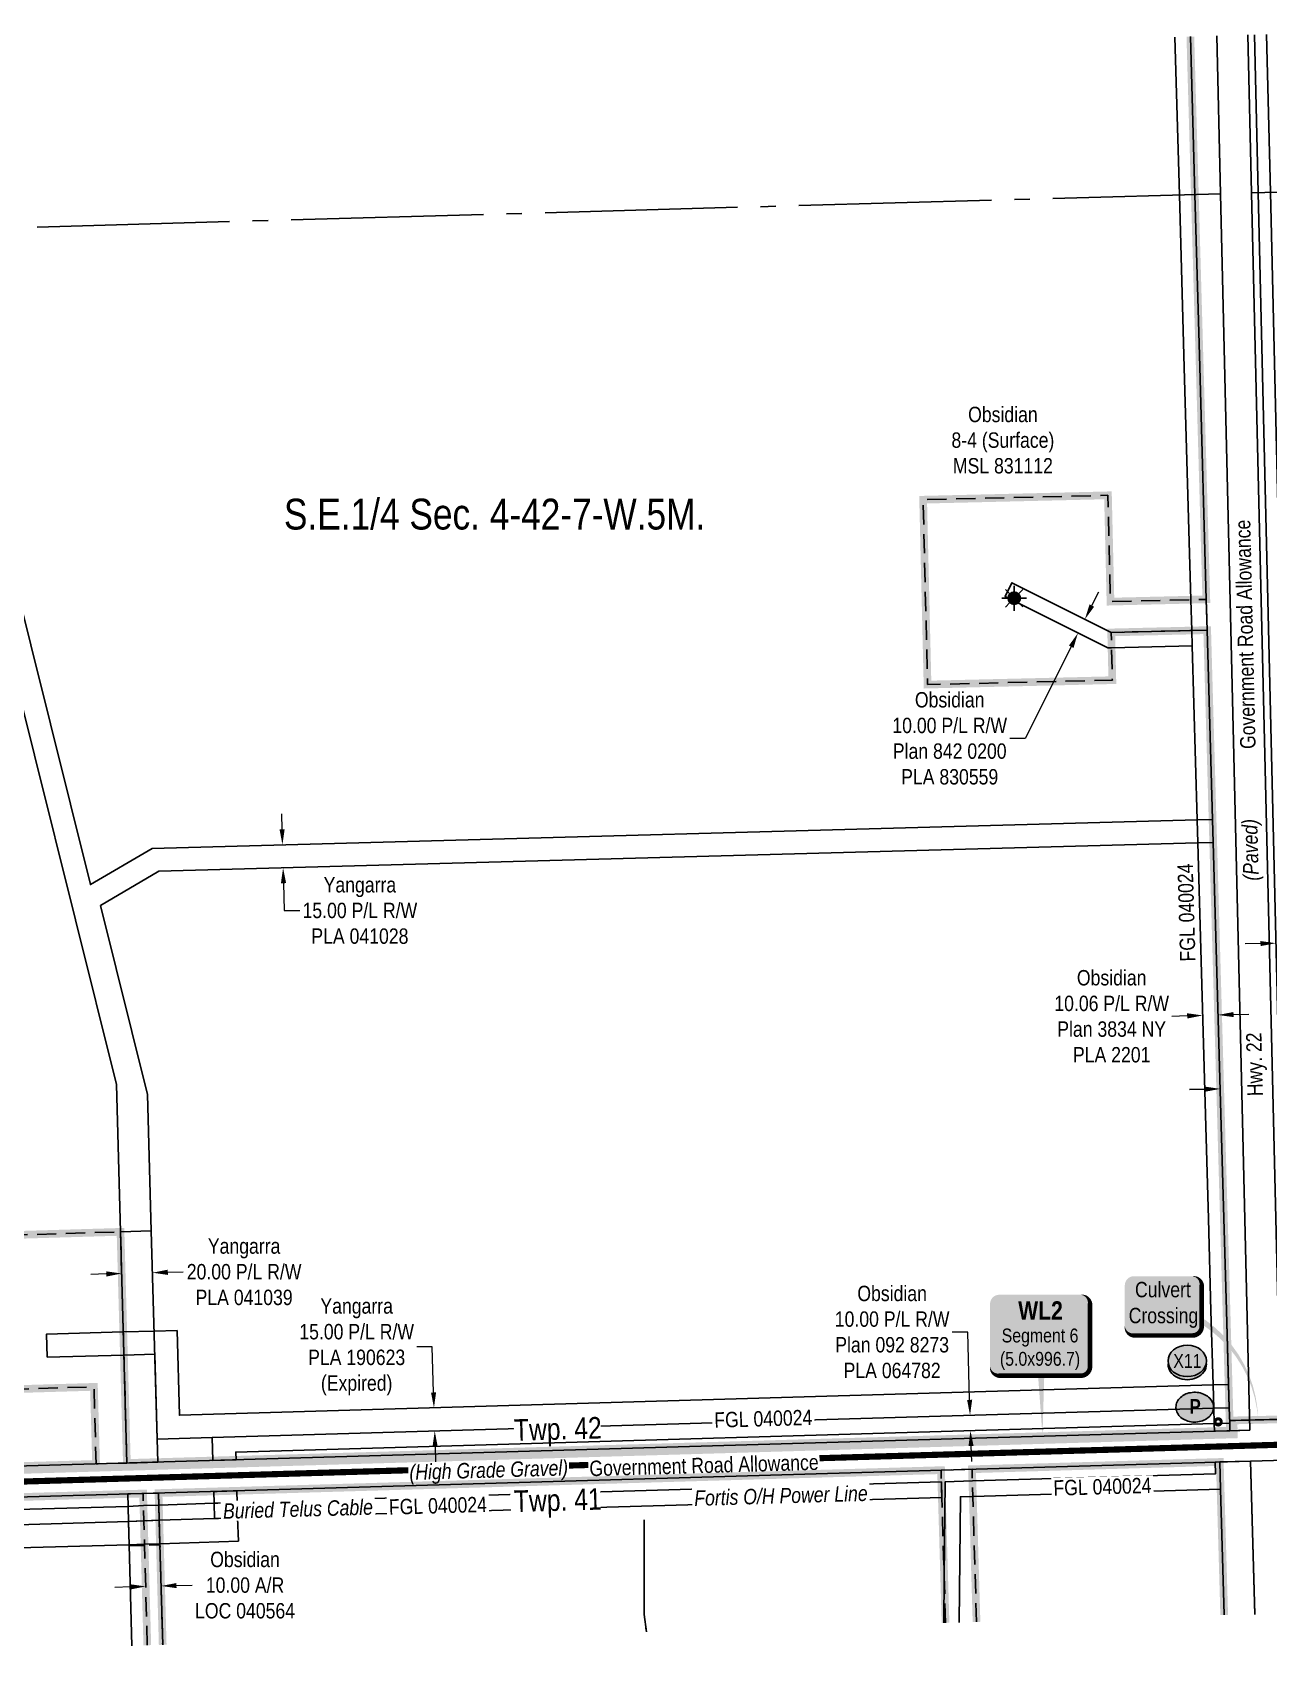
# Model space of a CAD drawing. Extents: x 632269 to 650517, y 5825252 to 5832959.
# Drawn here: x 638969 to 639771, y 5827553 to 5828617 of the extents above; entities that cross this region are included whole.
import ezdxf
from ezdxf.enums import TextEntityAlignment as Align

# ---------------------------------------------------------------- set-up
doc = ezdxf.new("R2010")
doc.units = 0
doc.header["$LTSCALE"] = 5
doc.header["$PDMODE"] = 35
doc.header["$PDSIZE"] = 10
for name, pattern in [('CENTERLINEX3', [5, 2.5, -1, 0.5, -1]), ('foc-ACCESSROAD', [3.75, 2.5, -1.25]), ('foc-QUARTERLINE', [33, 25, -3, 2, -3]), ('foc-WHEELTRACKS', [2, 0.4, -1.6])]:
    doc.linetypes.add(name, pattern=pattern)
doc.layers.get('Defpoints').update_dxf_attribs({"color": 9})
for name, color, linetype, lineweight in [('AS-GENERAL', 48, 'Continuous', 18), ('C-AR-T', 13, 'Continuous', 9), ('C-FLOWLINE-T', 13, 'Continuous', 9), ('C-RW-T', 13, 'Continuous', 9), ('C-WS-T', 13, 'Continuous', 9), ('F-RW-T', 190, 'Continuous', 9), ('T-TEXT', 48, 'Continuous', 18)]:
    doc.layers.add(name, color=color, linetype=linetype, lineweight=lineweight)
for name, color, linetype in [('AS-POWER', 104, 'foc-POWER'), ('AS-POWER-T', 104, 'Continuous'), ('AS-ROADS', 254, 'Continuous'), ('AS-TELUS', 224, 'foc-TEL'), ('C-AR', 13, 'foc-ACCESSROAD'), ('C-RW', 13, 'Continuous'), ('C-SYMBOL', 7, 'Continuous'), ('C-WS', 13, 'foc-ACCESSROAD'), ('C-WS-S', 8, 'Continuous'), ('CG-NOTES', 7, 'Continuous'), ('D-TXT', 6, 'Continuous'), ('F-RW', 190, 'Continuous'), ('F-WS', 190, 'foc-ACCESSROAD'), ('L-ROAD-T', 7, 'Continuous'), ('L-SEC', 7, 'Continuous'), ('L-SECQ', 8, 'foc-QUARTERLINE'), ('L-TITLEDB', 4, 'Continuous'), ('L-TITLEDB-T', 4, 'Continuous'), ('P-CROSSINGS', 250, 'Continuous'), ('P-STATION', 7, 'Continuous'), ('T-WATER-P3', 160, 'foc-WHEELTRACKS'), ('T-WATER-T', 170, 'Continuous')]:
    doc.layers.add(name, color=color, linetype=linetype)
doc.layers.add('AS-TRAPPER BOUNDARY', color=7, linetype='CENTERLINEX3', true_color=0xb85c00, transparency=0.6)
for name, color, linetype, true_color in [('AS-TRAPPER-T', 7, 'Continuous', 0xc26100), ('P-PROPOSED-WL3', 92, 'Continuous', 0x00bd00), ('P-PROPOSED-WL4', 7, 'Continuous', 0x5b5bc8)]:
    doc.layers.add(name, color=color, linetype=linetype, true_color=true_color)
doc.styles.add('175L', font='ARIALN.TTF', dxfattribs={"height": 20})
doc.styles.add('80', font='ARIALN.TTF', dxfattribs={"height": 10})
doc.styles.add('80CG', font='ARIALN.TTF', dxfattribs={"height": 10})
doc.styles.add('80L', font='ARIALN.TTF', dxfattribs={"height": 10})
doc.styles.add('80LS', font='ARIALNI.TTF', dxfattribs={"height": 10})
doc.styles.add('BOLD', font='ARIALNB.TTF')
doc.styles.add('Crossing', font='ARIALN.TTF', dxfattribs={"height": 10})
doc.styles.add('foc-LtypeFont', font='ARIALN.TTF', dxfattribs={"height": 7.35})
doc.linetypes.add('foc-POWER', pattern='A,6,-1,["P",foc-LtypeFont,S=0.2,R=0,X=-0.625,Y=-0.75],-1.24,4', length=12.24)
doc.linetypes.add('foc-POWER-NOLINE', pattern='A,0,-4,["P",foc-LtypeFont,S=0.2,R=0,X=-0.625,Y=-0.75],-8.24', length=12.24)
doc.linetypes.add('foc-TEL', pattern='A,2,-1,["T",foc-LtypeFont,S=0.2,R=0,X=-0.425,Y=-0.75],-1.24,8', length=12.24)
doc.linetypes.add('foc-TEL-NOLINE', pattern='A,0,-2,["T",foc-LtypeFont,S=0.2,R=0,X=-0.425,Y=-0.75],-10.24', length=12.24)
doc.linetypes.add('foc-TOPO-flowdirection-NOLINE', pattern='A,0,[">",foc-LtypeFont,S=0.3,R=0,X=0,Y=-0.945],-20,[">",foc-LtypeFont,S=0.3,R=0,X=0,Y=-0.945],0', length=20)
doc.dimstyles.new('Compass 5 000', dxfattribs={"dimscale": 5, "dimtxt": 9, "dimasz": 2, "dimexe": 0.2, "dimexo": 0.0625, "dimgap": 0.5, "dimtad": 0, "dimtih": 1, "dimtoh": 1, "dimzin": 0, "dimdsep": 46, "dimtxsty": '80CG', "dimcen": 0.1, "dimse1": 1, "dimse2": 1, "dimclrd": 256, "dimclrt": 256, "dimaunit": 1, "dimadec": 4, "dimazin": 0, "dimtfac": 0.06, "dimtofl": 0, "dimtmove": 0, "dimatfit": 1, "dimfxl": 0.2, "dimtolj": 1, "dimtzin": 0, "dimlwd": -1, "dimarcsym": 0})

# ---------------------------------------------------------------- blocks, each defined once
blk = doc.blocks.new('*D557')
at = {"layer": 'C-FLOWLINE-T', "transparency": 16777216}
for p, q in [((639766.1, 5828025.8), (639756.1, 5828025.6)), ((639794, 5828026.5), (639804, 5828026.7))]:
    blk.add_line(p, q, dxfattribs=at)
for points in [[(639766, 5828027.5), (639766.1, 5828024.2), (639776.1, 5828026.1)], [(639793.9, 5828028.2), (639794, 5828024.8), (639784, 5828026.2)]]:
    blk.add_solid(points, dxfattribs=at)
at = {"layer": 'Defpoints', "color": 0, "transparency": 16777216}
for p in [(639784, 5828026.2), (639784, 5828024), (639776.1, 5828023.8)]:
    blk.add_point(p, dxfattribs=at)
at = {"layer": 'C-FLOWLINE-T', "transparency": 16777216, "insert": (639840.2, 5828026.7), "char_height": 10, "attachment_point": 5, "style": '80CG'}
blk.add_mtext('\\A1;Obsidian\\P7.93 P/L R/W\\PPLA 868', dxfattribs=at)
blk = doc.blocks.new('*D572')
at = {"layer": 'C-RW-T', "transparency": 16777216}
for p, q in [((639718.5, 5827978.9), (639708.5, 5827978.6)), ((639748.5, 5827979.8), (639758.5, 5827980.1))]:
    blk.add_line(p, q, dxfattribs=at)
for points in [[(639748.5, 5827981.4), (639748.6, 5827978.1), (639738.5, 5827979.5)], [(639718.4, 5827980.6), (639718.5, 5827977.2), (639728.5, 5827979.2)]]:
    blk.add_solid(points, dxfattribs=at)
at = {"layer": 'Defpoints', "color": 0, "transparency": 16777216}
for p in [(639728.5, 5827979.2), (639728.5, 5827977.9), (639738.6, 5827978.1)]:
    blk.add_point(p, dxfattribs=at)
at = {"layer": 'C-RW-T', "transparency": 16777216, "insert": (639669.4, 5827978.6), "char_height": 10, "attachment_point": 5, "style": '80CG'}
blk.add_mtext('\\A1;Obsidian\\P10.06 P/L R/W\\PPlan 3834 NY\\PPLA 2201', dxfattribs=at)
blk = doc.blocks.new('*D589')
at = {"layer": 'Defpoints', "color": 0, "transparency": 16777216}
for p in [(639129, 5828089.9), (639129.4, 5828075), (639131.2, 5828075)]:
    blk.add_point(p, dxfattribs=at)
at = {"layer": 'F-RW-T', "transparency": 16777216}
for p, q in [((639130.6, 5828100), (639130.3, 5828110)), ((639131.5, 5828065), (639132, 5828047.3)), ((639132, 5828047.3), (639142, 5828047.3))]:
    blk.add_line(p, q, dxfattribs=at)
for points in [[(639132.2, 5828100), (639128.9, 5828100), (639130.8, 5828090)], [(639133.2, 5828065.1), (639129.8, 5828065), (639131.2, 5828075)]]:
    blk.add_solid(points, dxfattribs=at)
at = {"layer": 'F-RW-T', "transparency": 16777216, "insert": (639181.1, 5828047.3), "char_height": 10, "attachment_point": 5, "style": '80CG'}
blk.add_mtext('\\A1;Yangarra\\P15.00 P/L R/W\\PPLA 041028', dxfattribs=at)
blk = doc.blocks.new('*D591')
at = {"layer": 'Defpoints', "color": 0, "transparency": 16777216}
for p in [(639046.4, 5827812.1), (639026.5, 5827807.2), (639046.5, 5827807.8)]:
    blk.add_point(p, dxfattribs=at)
at = {"layer": 'F-RW-T', "transparency": 16777216}
for p, q in [((639016.4, 5827811.3), (639006.4, 5827811)), ((639056.4, 5827812.4), (639066.4, 5827812.7))]:
    blk.add_line(p, q, dxfattribs=at)
for points in [[(639016.3, 5827813), (639016.4, 5827809.6), (639026.4, 5827811.6)], [(639056.3, 5827814.1), (639056.4, 5827810.7), (639046.4, 5827812.1)]]:
    blk.add_solid(points, dxfattribs=at)
at = {"layer": 'F-RW-T', "transparency": 16777216, "insert": (639105.9, 5827812.7), "char_height": 10, "attachment_point": 5, "style": '80CG'}
blk.add_mtext('\\A1;Yangarra\\P20.00 P/L R/W\\PPLA 041039', dxfattribs=at)
blk = doc.blocks.new('*D614')
at = {"layer": 'C-RW-T', "transparency": 16777216}
for p, q in [((639575.9, 5827773.6), (639565.9, 5827773.6)), ((639577.1, 5827729.6), (639575.9, 5827773.6)), ((639578, 5827699.6), (639578.3, 5827689.6))]:
    blk.add_line(p, q, dxfattribs=at)
for points in [[(639578.8, 5827729.6), (639575.5, 5827729.5), (639577.4, 5827719.6)], [(639579.7, 5827699.6), (639576.4, 5827699.5), (639577.7, 5827709.6)]]:
    blk.add_solid(points, dxfattribs=at)
at = {"layer": 'Defpoints', "color": 0, "transparency": 16777216}
for p in [(639575.8, 5827719.5), (639577.4, 5827719.6), (639576.1, 5827709.5)]:
    blk.add_point(p, dxfattribs=at)
at = {"layer": 'C-RW-T', "transparency": 16777216, "insert": (639526.8, 5827773.6), "char_height": 10, "attachment_point": 5, "style": '80CG'}
blk.add_mtext('\\A1;Obsidian\\P10.00 P/L R/W\\PPlan 092 8273\\PPLA 064782', dxfattribs=at)
blk = doc.blocks.new('*D656')
at = {"layer": 'Defpoints', "color": 0, "transparency": 16777216}
for p in [(639215.2, 5827724), (639229.2, 5827724.4), (639215.7, 5827709)]:
    blk.add_point(p, dxfattribs=at)
at = {"layer": 'F-RW-T', "transparency": 16777216}
for p, q in [((639228.1, 5827764), (639218.1, 5827764)), ((639228.9, 5827734.4), (639228.1, 5827764)), ((639230, 5827699.4), (639230.2, 5827689.4))]:
    blk.add_line(p, q, dxfattribs=at)
for points in [[(639230.6, 5827734.4), (639227.3, 5827734.3), (639229.2, 5827724.4)], [(639231.6, 5827699.4), (639228.3, 5827699.3), (639229.7, 5827709.4)]]:
    blk.add_solid(points, dxfattribs=at)
at = {"layer": 'F-RW-T', "transparency": 16777216, "insert": (639179, 5827764), "char_height": 10, "attachment_point": 5, "style": '80CG'}
blk.add_mtext('\\A1;Yangarra\\P15.00 P/L R/W\\PPLA 190623\\P(Expired)', dxfattribs=at)
blk = doc.blocks.new('*D674')
at = {"layer": 'C-RW-T', "transparency": 16777216}
for p, q in [((639656.5, 5828245.4), (639661, 5828254.3)), ((639643.1, 5828218.6), (639613.3, 5828159.1)), ((639613.3, 5828159.1), (639603.3, 5828159.1))]:
    blk.add_line(p, q, dxfattribs=at)
for points in [[(639655, 5828246.1), (639658, 5828244.6), (639652, 5828236.4)], [(639641.6, 5828219.3), (639644.6, 5828217.8), (639647.5, 5828227.5)]]:
    blk.add_solid(points, dxfattribs=at)
at = {"layer": 'Defpoints', "color": 0, "transparency": 16777216}
for p in [(639648.7, 5828238.1), (639644.2, 5828229.2), (639647.5, 5828227.5)]:
    blk.add_point(p, dxfattribs=at)
at = {"layer": 'C-RW-T', "transparency": 16777216, "insert": (639564.2, 5828159.1), "char_height": 10, "attachment_point": 5, "style": '80CG'}
blk.add_mtext('\\A1;Obsidian\\P10.00 P/L R/W\\PPlan 842 0200\\PPLA 830559', dxfattribs=at)
blk = doc.blocks.new('GAS')
h = blk.add_hatch(color=255)
h.dxf.hatch_style = 1
edge = h.paths.add_edge_path()
edge.add_arc((0, 0), 0.9, 0, 360)
for p, q in [((-0.81, 0), (-1.62, 0)), ((-0.57, 0.57), (-1.14, 1.14)), ((0, 0.81), (0, 1.62)), ((0.57, 0.57), (1.14, 1.14)), ((1.62, 0), (0.81, 0)), ((-0.57, -0.57), (-1.14, -1.14)), ((0, -0.81), (0, -1.62)), ((1.14, -1.14), (0.57, -0.57))]:
    blk.add_line(p, q)
blk.add_circle((0, 0), 0.8)
blk = doc.blocks.new('*U731')
h = blk.add_hatch(color=254)
edge = h.paths.add_edge_path()
edge.add_line((-26.5, -34.1), (26.5, -34.1))
edge.add_arc((26.5, -28.1), 6, 270, 360)
edge.add_line((32.5, -28.1), (32.5, 12.5))
edge.add_arc((26.5, 12.5), 6, 0, 90)
edge.add_line((26.5, 18.5), (-26.5, 18.5))
edge.add_arc((-26.5, 12.5), 6, 90, 180)
edge.add_line((-32.5, 12.5), (-32.5, -28.1))
edge.add_arc((-26.5, -28.1), 6, 180, 270)
at = {"layer": 'P-PROPOSED-WL4', "flags": 128}
blk.add_lwpolyline([(-26.5, -34.1, 3, 3, 0), (26.5, -34.1, 3, 3, 0.414214), (32.5, -28.1, 3, 3, 0), (32.5, 12.5, 3, 0, 0.414214), (26.5, 18.5, 0, 0, 0), (-26.5, 18.5, 0, 0, 0.414214), (-32.5, 12.5, 0, 0, 0), (-32.5, -28.1, 0, 3, 0.414214)], format="xyseb", close=True, dxfattribs=at)
blk.add_lwpolyline([(1.6, -73.4, 0, 7.5, 0), (0, 0, 0, 0, 0)], format="xyseb", dxfattribs=at)
at = {"layer": 'P-PROPOSED-WL4'}
for tag, p, height, style in [('TEMP_AREA_W1_001', (-9.2, 2.2), 12, 'BOLD'), ('ENTER_TEXT_001', (-30.7, -12.9), 9, '80')]:
    blk.add_attdef(tag, p, '', height=height, dxfattribs=dict(at, style=style))
blk = doc.blocks.new('*D795')
at = {"layer": 'C-AR-T', "transparency": 16777216}
for p, q in [((639062, 5827608.9), (639072.2, 5827609.2)), ((639032, 5827608.1), (639022, 5827607.8))]:
    blk.add_line(p, q, dxfattribs=at)
for points in [[(639031.9, 5827609.8), (639032, 5827606.4), (639042, 5827608.4)], [(639061.9, 5827610.6), (639062, 5827607.3), (639052, 5827608.7)]]:
    blk.add_solid(points, dxfattribs=at)
at = {"layer": 'Defpoints', "color": 0, "transparency": 16777216}
for p in [(639041.8, 5827613.8), (639051.8, 5827614.1), (639052, 5827608.7)]:
    blk.add_point(p, dxfattribs=at)
at = {"layer": 'C-AR-T', "transparency": 16777216, "insert": (639106.5, 5827609.2), "char_height": 10, "attachment_point": 5, "style": '80CG'}
blk.add_mtext('\\A1;Obsidian\\P10.00 A/R\\PLOC 040564', dxfattribs=at)
blk = doc.blocks.new('*U767')
h = blk.add_hatch(color=254)
edge = h.paths.add_edge_path()
edge.add_line((-19, -20), (19, -20))
edge.add_arc((19, -14), 6, 270, 360)
edge.add_line((25, -14), (25, 12.5))
edge.add_arc((19, 12.5), 6, 0, 90)
edge.add_line((19, 18.5), (-19, 18.5))
edge.add_arc((-19, 12.5), 6, 90, 180)
edge.add_line((-25, 12.5), (-25, -14))
edge.add_arc((-19, -14), 6, 180, 270)
at = {"color": 160, "flags": 128}
blk.add_lwpolyline([(-19, -20, 3, 3, 0), (19, -20, 3, 3, 0.414214), (25, -14, 3, 3, 0), (25, 12.5, 3, 0, 0.414214), (19, 18.5, 0, 0, 0), (-19, 18.5, 0, 0, 0.414214), (-25, 12.5, 0, 0, 0), (-25, -14, 0, 3, 0.414214)], format="xyseb", close=True, dxfattribs=at)
at = {"color": 160, "style": '80'}
blk.add_attdef('ENTER_TEXT_001', (-26.8, -4.9), '', height=10, dxfattribs=at)
blk = doc.blocks.new('AA')
at = {"const_width": 4}
blk.add_lwpolyline([(-1, 0, 1), (1, 0, 1)], format="xyb", close=True, dxfattribs=at)
blk.add_circle((0, 0), 2)
blk = doc.blocks.new('Route_Letters')
h = blk.add_hatch(color=255)
h.dxf.hatch_style = 1
edge = h.paths.add_edge_path()
edge.add_ellipse((-0.1, 0.5), major_axis=(-12, 0), ratio=0.789318, start_angle=0, end_angle=360)
at = {"color": 5}
blk.add_open_spline([(-12.3, 0.5), (-12.3, -0.3), (-12.2, -1), (-11.7, -2.8), (-11.1, -3.9), (-9.6, -5.8), (-8.5, -6.7), (-6.2, -8), (-4.9, -8.5), (-2.1, -9.2), (-0.7, -9.3), (2.2, -9.1), (3.6, -8.8), (6.3, -7.9), (7.5, -7.2), (9.5, -5.6), (10.4, -4.6), (11.6, -2.5), (12, -1.4), (12.2, 0.9), (12, 2.1), (11.2, 4.3), (10.5, 5.4), (8.8, 7.2), (7.7, 8), (5.3, 9.2), (3.9, 9.7), (1.1, 10.2), (-0.4, 10.2), (-3.2, 9.9), (-4.6, 9.6), (-7.2, 8.5), (-8.3, 7.7), (-10.2, 6), (-11, 5), (-12, 2.9), (-12.3, 1.7), (-12.3, 0.5), (-12.3, 0.5), (-12.3, 0.5)], degree=3, knots=[0, 0, 0, 0, 0.219529, 0.219529, 0.575727, 0.575727, 0.931924, 0.931924, 1.288121, 1.288121, 1.644318, 1.644318, 2.000515, 2.000515, 2.356712, 2.356712, 2.712909, 2.712909, 3.069107, 3.069107, 3.425304, 3.425304, 3.781501, 3.781501, 4.137698, 4.137698, 4.493895, 4.493895, 4.850092, 4.850092, 5.20629, 5.20629, 5.562487, 5.562487, 5.918684, 5.918684, 6.274881, 6.274881, 6.283185, 6.283185, 6.283185, 6.283185], dxfattribs=at)
at = {"color": 14, "style": 'BOLD'}
blk.add_attdef('A', text='', height=9.5, dxfattribs=at).set_placement((0.2, 1), align=Align.MIDDLE)
blk = doc.blocks.new('*D848')
at = {"layer": 'Defpoints', "color": 0, "transparency": 16777216}
for p in [(639739.8, 5827933.7), (639793.8, 5827935), (639793.9, 5827932.8)]:
    blk.add_point(p, dxfattribs=at)
at = {"layer": 'L-TITLEDB-T', "transparency": 16777216}
for p, q in [((639729.9, 5827931.3), (639719.9, 5827931.1)), ((639803.9, 5827933), (639813.9, 5827933.3))]:
    blk.add_line(p, q, dxfattribs=at)
for points in [[(639729.8, 5827933), (639729.9, 5827929.6), (639739.9, 5827931.5)], [(639803.8, 5827934.7), (639803.9, 5827931.4), (639793.9, 5827932.8)]]:
    blk.add_solid(points, dxfattribs=at)
at = {"layer": 'L-TITLEDB-T', "transparency": 16777216, "insert": (639852.6, 5827933.3), "char_height": 10, "attachment_point": 5, "style": '80CG'}
blk.add_mtext('\\A1;Road\\PPlan 852 1952', dxfattribs=at)
blk = doc.blocks.new('xing2')
h = blk.add_hatch(color=50)
h.dxf.hatch_style = 1
edge = h.paths.add_edge_path()
edge.add_ellipse((0, 0), major_axis=(-12.5, 0), ratio=0.816297, start_angle=0, end_angle=360)
h = blk.add_hatch(color=250)
h.dxf.hatch_style = 1
edge = h.paths.add_edge_path()
edge.add_ellipse((0, -2), major_axis=(-12.5, 0), ratio=0.816297, start_angle=0, end_angle=180)
edge.add_line((12.5, -2), (12.5, 0))
edge.add_ellipse((0, 0), major_axis=(-12.5, 0), ratio=0.816297, start_angle=0, end_angle=180, ccw=False)
edge.add_line((-12.5, 0), (-12.5, -2))
at = {"color": 250}
blk.add_ellipse((0, 0), major_axis=(-12.5, 0), ratio=0.816297, dxfattribs=at)
blk.add_ellipse((0, -2), major_axis=(-12.5, 0), ratio=0.816297, start_param=0, end_param=3.141593, dxfattribs=at)
at = {"color": 250, "style": 'Crossing'}
blk.add_attdef('CROSSING', text='', height=9, dxfattribs=at).set_placement((0.1, 0), align=Align.MIDDLE_CENTER)
at = {"color": 250, "style": 'Crossing', "flags": 1}
for tag, p in [('OWNER', (0.1, -12.5)), ('DESCRIPTION', (0.1, -25.8)), ('LOCATION', (0.1, -39.3)), ('DWG_REF', (0.1, -52.8))]:
    blk.add_attdef(tag, text='', height=9, dxfattribs=at).set_placement(p, align=Align.MIDDLE_CENTER)

msp = doc.modelspace()

# ---------------------------------------------------------------- hatches: boundary and pattern name
at = {"layer": 'P-PROPOSED-WL3', "linetype": 'Continuous'}
h = msp.add_hatch(color=256, dxfattribs=at)
h.dxf.hatch_style = 1
h.paths.add_polyline_path([(639751.179, 5827709.683), (639751.067, 5827713.746), (639779.09, 5827714.408), (639779.182, 5827710.494), (639784.178, 5827710.638), (639783.969, 5827719.523), (639745.928, 5827718.625), (639746.183, 5827709.536)])
at = {"layer": 'P-PROPOSED-WL4', "linetype": 'Continuous'}
h = msp.add_hatch(color=256, dxfattribs=at)
h.dxf.hatch_style = 1
h.paths.add_polyline_path([(638755.331, 5827675.724), (638957.371, 5827681.432), (639751.317, 5827704.686), (639751.179, 5827709.683), (638957.227, 5827686.428), (638755.19, 5827680.72)])

# ---------------------------------------------------------------- linework, layer by layer
at = {"layer": 'AS-GENERAL', "const_width": 1, "flags": 128}
msp.add_lwpolyline([(639783, 5827717), (639746.001, 5827716.127)], dxfattribs=at)
at = {"layer": 'AS-ROADS', "const_width": 3.999, "flags": 128}
msp.add_lwpolyline([(635537.381, 5827579.634), (636509.669, 5827606.936), (637333.137, 5827630.215), (638136.052, 5827653.164), (638957.527, 5827676.373), (639759.254, 5827699.855), (640582.479, 5827723.611), (641385.056, 5827747.216), (642207.846, 5827771.77), (643107.445, 5827797.547)], dxfattribs=at)
at = {"layer": 'AS-TRAPPER BOUNDARY', "const_width": 4.998, "flags": 128}
for points in [[(639581.611, 5827585.348), (639578.706, 5827684.494), (639739.622, 5827689.218), (639742.487, 5827589.868)], [(638508.659, 5827555.198), (638505.687, 5827653.53), (639040.3, 5827668.729), (639043.012, 5827570.213)]]:
    msp.add_lwpolyline(points, dxfattribs=at)
at = {"layer": 'C-AR', "flags": 128}
msp.add_lwpolyline([(639043.012, 5827570.213), (639041.212, 5827635.607), (639040.804, 5827650.432), (639040.788, 5827651.021), (639040.531, 5827660.359), (639040.3, 5827668.729), (639050.302, 5827669.022), (639050.534, 5827660.605), (639050.789, 5827651.339), (639050.807, 5827650.677), (639051.215, 5827635.896), (639053.015, 5827570.494)], dxfattribs=at)
at = {"layer": 'C-RW'}
for points in [[(639720.498, 5828614.791), (639723.424, 5828512.317), (639726.596, 5828400.276), (639730.873, 5828249.386), (639731.44, 5828229.382), (639734.925, 5828106.457), (639735.349, 5828091.483), (639740.568, 5827907.399), (639742.25, 5827847.479), (639743.956, 5827787.614), (639745.33, 5827739.527), (639745.763, 5827724.359), (639746.048, 5827714.386), (639746.183, 5827709.536), (639736.13, 5827709.242), (639735.989, 5827714.206), (639735.704, 5827724.197), (639735.275, 5827739.232), (639733.905, 5827787.331), (639732.196, 5827847.196), (639730.515, 5827907.114), (639725.279, 5828091.209), (639724.853, 5828106.183), (639721.64, 5828219.15), (639721.358, 5828229.142), (639720.795, 5828249.147), (639716.545, 5828399.992), (639713.374, 5828512.034), (639710.448, 5828614.499)], [(639770.065, 5828616.233), (639772.484, 5828513.74), (639791.433, 5827710.848), (639783.511, 5827710.619), (639764.562, 5828513.508), (639762.143, 5828616.002)], [(638959.011, 5827648.426), (639030.791, 5827650.553), (639040.788, 5827651.019), (639050.789, 5827651.338), (639086.752, 5827652.48), (639086.432, 5827662.391), (639086.184, 5827670.071), (639088.487, 5827670.138), (639101.155, 5827670.508), (639101.394, 5827662.837), (639101.704, 5827652.904), (639101.704, 5827652.904), (639102.172, 5827637.879), (639051.208, 5827636.124), (639041.206, 5827635.831), (639031.209, 5827635.388), (638959.447, 5827633.446)]]:
    msp.add_lwpolyline(points, dxfattribs=at)
for points in [[(639721.358, 5828229.142), (639721.64, 5828219.149), (639669.335, 5828217.908), (639666.853, 5828217.85), (639600.142, 5828251.218), (639604.608, 5828260.161), (639669.098, 5828227.902), (639721.358, 5828229.142)], [(639745.765, 5827724.384), (639746.05, 5827714.414), (639735.989, 5827714.206), (639100.474, 5827695.591), (639100.632, 5827690.612), (639085.637, 5827690.173), (639085.188, 5827705.15), (639735.704, 5827724.197), (639745.765, 5827724.384)]]:
    msp.add_lwpolyline(points, close=True, dxfattribs=at)
at = {"layer": 'C-WS', "flags": 128}
msp.add_lwpolyline([(639730.873, 5828249.386), (639731.44, 5828229.382), (639721.358, 5828229.142), (639669.098, 5828227.902), (639669.335, 5828217.908), (639669.834, 5828196.89), (639549.791, 5828194.041), (639546.942, 5828314.084), (639666.985, 5828316.933), (639668.623, 5828247.909), (639720.795, 5828249.147), (639730.873, 5828249.386)], close=True, dxfattribs=at)
at = {"layer": 'F-RW'}
for points in [[(638874.879, 5828590.206), (638900.086, 5828489.138), (638941.238, 5828324.118), (639006.082, 5828064.129), (639046.268, 5828087.695), (639724.853, 5828106.183), (639734.925, 5828106.457), (639735.349, 5828091.483), (639725.279, 5828091.209), (639050.537, 5828072.839), (639012.541, 5828050.557), (639043.177, 5827927.866), (639045.616, 5827839.273), (639025.612, 5827838.649), (639022.978, 5827934.354), (638942.977, 5828255.136), (638884.726, 5828488.704), (638859.522, 5828589.76)], [(639560.278, 5827584.748), (639560.603, 5827614.923), (639561.265, 5827676.426), (639578.927, 5827676.939), (639736.923, 5827681.533), (639736.704, 5827689.132), (639739.622, 5827689.218), (639740.131, 5827671.565), (639579.222, 5827666.889), (639571.206, 5827666.656), (639570.325, 5827585.03)], [(639033.01, 5827569.932), (639031.213, 5827635.212), (639030.798, 5827650.309), (639030.528, 5827660.114), (639030.298, 5827668.437), (639040.3, 5827668.729), (639050.302, 5827669.022), (639050.534, 5827660.605), (639050.789, 5827651.339), (639050.807, 5827650.677), (639051.215, 5827635.887), (639053.015, 5827570.494)]]:
    msp.add_lwpolyline(points, dxfattribs=at)
for points in [[(639049.749, 5827689.125), (639029.745, 5827688.54), (639025.612, 5827838.648), (639045.616, 5827839.273), (639049.749, 5827689.125)], [(639062.412, 5827774.552), (639063.927, 5827719.542), (639735.275, 5827739.232), (639745.33, 5827739.527), (639745.763, 5827724.383), (639735.704, 5827724.197), (639085.188, 5827705.148), (639049.337, 5827704.098), (639047.821, 5827759.166), (639027.815, 5827758.636), (638977.978, 5827757.315), (638977.581, 5827772.305), (639027.402, 5827773.625), (639047.408, 5827774.155), (639062.412, 5827774.552)], [(639558.803, 5827676.295), (639559.096, 5827666.234), (639101.704, 5827652.904), (639089.172, 5827652.539), (639086.752, 5827652.471), (639050.789, 5827651.336), (639040.788, 5827651.019), (639030.791, 5827650.553), (638959.011, 5827648.426), (638958.35, 5827648.406), (638761.293, 5827642.536), (638755.958, 5827642.163), (638755.669, 5827652.215), (638760.993, 5827652.376), (638958.054, 5827658.331), (638958.736, 5827658.351), (639030.521, 5827660.368), (639040.514, 5827660.938), (639050.516, 5827661.254), (639086.432, 5827662.391), (639088.841, 5827662.467), (639101.394, 5827662.837), (639558.803, 5827676.295)]]:
    msp.add_lwpolyline(points, close=True, dxfattribs=at)
at = {"layer": 'F-WS', "flags": 128}
for points in [[(639025.612, 5827838.649), (639029.745, 5827688.54), (639009.74, 5827687.956), (639008.363, 5827737.996), (638956.049, 5827736.463), (638898.339, 5827734.773), (638895.586, 5827834.798), (638953.528, 5827836.495), (639025.612, 5827838.649)], [(639041.228, 5827635.027), (639031.228, 5827634.717), (639031.208, 5827635.443), (639030.792, 5827650.504), (639040.788, 5827651.016), (639050.789, 5827651.336), (639050.807, 5827650.677), (639051.21, 5827636.094), (639051.231, 5827635.337), (639041.228, 5827635.027)]]:
    msp.add_lwpolyline(points, close=True, dxfattribs=at)
msp.add_lwpolyline([(639561.486, 5827584.782), (639560.603, 5827614.923), (639559.099, 5827666.234), (639558.805, 5827676.295), (639558.582, 5827683.904), (639578.706, 5827684.494), (639578.927, 5827676.939), (639579.222, 5827666.889), (639581.611, 5827585.348)], dxfattribs=at)
at = {"layer": 'L-SEC'}
for p, q in [((639737.728, 5828615.292), (639740.124, 5828512.789)), ((639757.836, 5828615.877), (639760.236, 5828513.259)), ((639740.124, 5828512.789), (639759.073, 5827709.914)), ((639760.235, 5828513.263), (639779.182, 5827710.494)), ((638957.227, 5827686.428), (639759.073, 5827709.914)), ((638957.816, 5827666.32), (639759.548, 5827689.803)), ((639759.548, 5827689.803), (639759.647, 5827689.805)), ((639759.647, 5827689.805), (639762.489, 5827590.144))]:
    msp.add_line(p, q, dxfattribs=at)
at = {"layer": 'L-SECQ'}
for p, q in [((639760.236, 5828513.259), (640526.73, 5828535.886)), ((638971.487, 5828491.137), (639740.124, 5828512.789))]:
    msp.add_line(p, q, dxfattribs=at)
at = {"layer": 'L-TITLEDB'}
for points in [[(639737.728, 5828615.292), (639740.124, 5828512.789), (639759.073, 5827709.914), (639746.183, 5827709.536), (639746.049, 5827714.374), (639745.765, 5827724.337), (639743.956, 5827787.614), (639742.25, 5827847.479), (639740.568, 5827907.399), (639735.349, 5828091.483), (639734.925, 5828106.457), (639731.44, 5828229.382), (639730.873, 5828249.386), (639726.597, 5828400.276), (639723.424, 5828512.317), (639720.498, 5828614.791)], [(639777.752, 5828616.456), (639780.153, 5828513.966), (639786.761, 5828234.058), (639787.044, 5828222.082), (639789.738, 5828107.951), (639790.093, 5828092.946), (639794.443, 5827908.663), (639805.91, 5827848.942), (639797.256, 5827788.866), (639798.748, 5827726.046), (639798.771, 5827725.099), (639798.985, 5827716.076), (639799.008, 5827715.095), (639799.104, 5827711.069), (639791.433, 5827710.848), (639783.511, 5827710.619), (639779.182, 5827710.494), (639760.226, 5828513.38), (639757.83, 5828615.877)], [(639742.487, 5827589.868), (639740.131, 5827671.565), (639739.622, 5827689.218), (639759.548, 5827689.803), (639762.407, 5827590.428)]]:
    msp.add_lwpolyline(points, dxfattribs=at)
at = {"layer": 'T-WATER-P3', "flags": 128}
msp.add_lwpolyline([(639365.689, 5827651.599), (639365.758, 5827590.184), (639367.215, 5827578.88)], dxfattribs=at)
at = {"layer": 'T-WATER-P3', "linetype": 'foc-TOPO-flowdirection-NOLINE', "flags": 128}
msp.add_lwpolyline([(639365.689, 5827651.599), (639365.758, 5827590.184), (639367.215, 5827578.88)], dxfattribs=at)
at = {"layer": 'T-WATER-T', "flags": 128}
msp.add_lwpolyline([(639764.5, 5827716.563, 0, 4.997, 0.33857818), (639702.911, 5827791.357, 0, 0, 0)], format="xyseb", dxfattribs=at)

# ---------------------------------------------------------------- block references
at = {"layer": 'C-WS-S', "xscale": 4.998345000000032, "yscale": 4.998345000000032, "zscale": 4.998345000000032, "rotation": 0.08236396073204832}
msp.add_blockref('GAS', (639606.081, 5828250.121), dxfattribs=at)
at = {"layer": 'CG-NOTES'}
ref = msp.add_blockref('*U767', (639702.911, 5827791.357), dxfattribs=dict(at, xscale=0.9998059745826677, yscale=0.9998059745826677, zscale=0.9998059745826677))
ref.add_attrib('ENTER_TEXT_001', 'Culvert', (639684.535, 5827796.16), dxfattribs={"layer": '0', "color": 160, "height": 9.9981, "style": '80'})
ref.add_attrib('ENTER_TEXT_002', 'Crossing', (639680.439, 5827779.319), dxfattribs={"layer": '0', "color": 160, "height": 9.9981, "style": '80'})
ref = msp.add_blockref('*U731', (639622.866, 5827779.322), dxfattribs=dict(at, xscale=0.9993741078217456, yscale=0.9993741078217456, zscale=0.9993741078217456))
ref.add_attrib('TEMP_AREA_W1_001', 'WL2', (639608.689, 5827781.565), dxfattribs={"layer": 'P-PROPOSED-WL4', "height": 11.9925, "style": 'BOLD'})
ref.add_attrib('ENTER_TEXT_001', 'Segment 6', (639597.959, 5827766.854), dxfattribs={"layer": 'P-PROPOSED-WL4', "height": 8.9944, "style": '80'})
ref.add_attrib('ENTER_TEXT_002', '(5.0x996.7)', (639596.803, 5827751.71), dxfattribs={"layer": 'P-PROPOSED-WL4', "height": 8.99437, "style": '80'})
at = {"layer": 'P-CROSSINGS', "color": 4, "xscale": 0.999675, "yscale": 0.999675, "zscale": 0.999675}
msp.add_blockref('xing2', (639718.488, 5827754.844), dxfattribs=at).add_auto_attribs({'CROSSING': 'X11'})
at = {"layer": 'P-STATION'}
ref = msp.add_blockref('Route_Letters', (639723.418, 5827724.319), dxfattribs=dict(at, xscale=0.9993181160249874, yscale=0.9993181160249874, zscale=0.9993181160249874))
ref.add_attrib('A', 'P', dxfattribs={"layer": '0', "color": 170, "height": 9.494, "style": 'BOLD'}).set_placement((639723.643, 5827725.294), align=Align.MIDDLE)
at = {"layer": 'P-STATION', "xscale": 0.9993181160249874, "yscale": 0.9993181160249874, "zscale": 0.9993181160249874}
msp.add_blockref('AA', (639738.566, 5827715.233), dxfattribs=at)

# ---------------------------------------------------------------- texts
at = {"layer": 'AS-TRAPPER-T', "insert": (639718.049, 5828046.004), "char_height": 9.99669, "width": 63.21004, "attachment_point": 5, "rotation": 91.621667, "style": '80CG'}
msp.add_mtext('\\A1;FGL 040024', dxfattribs=at)
at = {"layer": 'C-SYMBOL', "color": 3, "style": '175L'}
msp.add_text('S.E.1/4 Sec. 4-42-7-W.5M.', height=19.9935, dxfattribs=at).set_placement((639268.596, 5828288.734), align=Align.BOTTOM_CENTER)
at = {"layer": 'L-ROAD-T', "style": '80L'}
msp.add_text('Government Road Allowance', height=9.99675, rotation=91.352047, dxfattribs=at).set_placement((639756.151, 5828226.625), align=Align.MIDDLE_CENTER)
at = {"layer": 'T-TEXT', "style": '80LS'}
msp.add_text('(Paved)', height=9.9968, rotation=91.352047, dxfattribs=at).set_placement((639759.454, 5828086.709), align=Align.MIDDLE_CENTER)

# ---------------------------------------------------------------- dimensions: what is measured, and where the dimension line sits
at = {"layer": 'C-FLOWLINE-T'}
dim = msp.add_aligned_dim(p1=(639776.118, 5828023.849), p2=(639784.041, 5828024.036), distance=2.215, text='Obsidian\\P7.93 P/L R/W\\PPLA 868', dimstyle='Compass 5 000', dxfattribs=at)
dim.commit()
dim.dimension.update_dxf_attribs({"geometry": '*D557', "text_midpoint": (639840.232, 5828026.721)})
at = {"layer": 'C-RW-T'}
for base, p1, p2, angle, text, picture, middle in [((639647.542, 5828227.509), (639648.705, 5828238.103), (639644.234, 5828229.164), 243.426067, 'Obsidian\\P10.00 P/L R/W\\PPlan 842 0200\\PPLA 830559', '*D674', (639564.225, 5828159.067)), ((639577.438, 5827719.562), (639576.134, 5827709.524), (639575.842, 5827719.516), 91.677303, 'Obsidian\\P10.00 P/L R/W\\PPlan 092 8273\\PPLA 064782', '*D614', (639526.773, 5827773.578))]:
    dim = msp.add_linear_dim(base=base, p1=p1, p2=p2, angle=angle, text=text, dimstyle='Compass 5 000', dxfattribs=at)
    dim.commit()
    dim.dimension.update_dxf_attribs({"geometry": picture, "text_midpoint": middle, "dimtype": 161})
at = {"layer": 'F-RW-T'}
for base, p1, p2, angle, text, picture, middle in [((639131.238, 5828075.036), (639128.959, 5828089.948), (639129.367, 5828074.985), 271.559492, 'Yangarra\\P15.00 P/L R/W\\PPLA 041028', '*D589', (639181.075, 5828047.347)), ((639229.222, 5827724.39), (639215.684, 5827708.97), (639215.244, 5827723.98), 91.67996, 'Yangarra\\P15.00 P/L R/W\\PPLA 190623\\P(Expired)', '*D656', (639178.978, 5827764.002))]:
    dim = msp.add_linear_dim(base=base, p1=p1, p2=p2, angle=angle, text=text, dimstyle='Compass 5 000', dxfattribs=at)
    dim.commit()
    dim.dimension.update_dxf_attribs({"geometry": picture, "text_midpoint": middle, "dimtype": 161})
dim = msp.add_aligned_dim(p1=(639026.478, 5827807.218), p2=(639046.483, 5827807.768), distance=4.365, text='Yangarra\\P20.00 P/L R/W\\PPLA 041039', dimstyle='Compass 5 000', dxfattribs=at)
dim.commit()
dim.dimension.update_dxf_attribs({"geometry": '*D591', "text_midpoint": (639105.891, 5827812.682)})

# ---------------------------------------------------------------- next in the draw order: texts
at = {"layer": 'D-TXT', "color": 3, "insert": (639280.923, 5827716.916), "char_height": 14, "attachment_point": 1, "rotation": 1.613644, "style": '80L', "bg_fill": 3, "box_fill_scale": 1, "bg_fill_color": 256, "bg_fill_transparency": 0}
msp.add_mtext_dynamic_manual_height_columns('Twp. 42', width=56.34055, gutter_width=47.5, heights=[0], dxfattribs=at)
at = {"layer": 'D-TXT', "color": 3, "insert": (639280.923, 5827670.697), "char_height": 14, "attachment_point": 1, "rotation": 1.613644, "style": '80L', "bg_fill": 3, "box_fill_scale": 1.15, "bg_fill_color": 256, "bg_fill_true_color": 256, "bg_fill_transparency": 0}
msp.add_mtext_dynamic_manual_height_columns('Twp. 41', width=54.22049, gutter_width=47.5, heights=[0], dxfattribs=at)
at = {"layer": 'L-ROAD-T', "insert": (639757.141, 5827947.318), "char_height": 9.9968, "width": 40.85752, "attachment_point": 2, "rotation": 91.352047, "style": '80L', "bg_fill": 3, "box_fill_scale": 1, "bg_fill_color": 256, "bg_fill_transparency": 0}
msp.add_mtext('Hwy. 22', dxfattribs=at)

# ---------------------------------------------------------------- next in the draw order: linework, layer by layer
at = {"layer": 'AS-POWER', "linetype": 'foc-POWER-NOLINE', "flags": 128}
msp.add_lwpolyline([(638780.865, 5827661.321), (638957.816, 5827666.32), (639759.548, 5827689.803), (640358.219, 5827707.079), (640390.83, 5827728.127), (640582.25, 5827733.663), (641384.776, 5827757.272), (642207.54, 5827781.826), (642806.932, 5827798.982)], dxfattribs=at)
at = {"layer": 'AS-TELUS', "linetype": 'foc-TEL-NOLINE', "flags": 128}
msp.add_lwpolyline([(638934.341, 5827665.657), (638957.816, 5827666.32), (639759.647, 5827689.805), (640582.769, 5827713.559), (641385.351, 5827737.164), (642208.14, 5827761.718), (642217.782, 5827761.994)], dxfattribs=at)

# ---------------------------------------------------------------- next in the draw order: dimensions: what is measured, and where the dimension line sits
at = {"layer": 'C-RW-T'}
dim = msp.add_aligned_dim(p1=(639738.562, 5827978.146), p2=(639728.503, 5827977.86), distance=-1.339, text='Obsidian\\P10.06 P/L R/W\\PPlan 3834 NY\\PPLA 2201', dimstyle='Compass 5 000', dxfattribs=at)
dim.commit()
dim.dimension.update_dxf_attribs({"geometry": '*D572', "text_midpoint": (639669.391, 5827978.63)})
at = {"layer": 'L-TITLEDB-T'}
dim = msp.add_linear_dim(base=(639793.874, 5827932.798), p1=(639739.826, 5827933.689), p2=(639793.823, 5827934.962), angle=1.350886, text='Road\\PPlan 852 1952', dimstyle='Compass 5 000', dxfattribs=at)
dim.commit()
dim.dimension.update_dxf_attribs({"geometry": '*D848', "text_midpoint": (639852.569, 5827933.269), "dimtype": 161})

# ---------------------------------------------------------------- next in the draw order: texts
at = {"layer": 'AS-TELUS', "linetype": 'foc-TEL-NOLINE', "insert": (639140.852, 5827658.581), "char_height": 9.99669, "width": 97.2097, "attachment_point": 5, "rotation": 1.618337, "style": '80CG', "bg_fill": 3, "box_fill_scale": 1.15, "bg_fill_color": 256, "bg_fill_true_color": 256, "bg_fill_transparency": 0}
msp.add_mtext('\\A1;{\\fArial Narrow|b0|i1|c0|p34;Buried Telus Cable}', dxfattribs=at)
at = {"layer": 'AS-TRAPPER-T', "insert": (639663.374, 5827673.128), "char_height": 9.99669, "width": 63.21004, "attachment_point": 5, "rotation": 1.644627, "style": '80CG', "bg_fill": 3, "box_fill_scale": 1.15, "bg_fill_color": 256, "bg_fill_true_color": 256, "bg_fill_transparency": 0}
msp.add_mtext('\\A1;FGL 040024', dxfattribs=at)
at = {"layer": 'L-ROAD-T', "insert": (639404.452, 5827692.052), "char_height": 9.99675, "width": 150.28215, "attachment_point": 2, "rotation": 1.603781, "style": '80L', "bg_fill": 3, "box_fill_scale": 1, "bg_fill_color": 256, "bg_fill_transparency": 0}
msp.add_mtext('Government Road Allowance', dxfattribs=at)

# ---------------------------------------------------------------- next in the draw order: linework, layer by layer
at = {"layer": 'AS-TRAPPER BOUNDARY', "const_width": 4.998, "flags": 128}
for points in [[(638404.64, 5828576.535), (638667.281, 5828244.619), (638684.333, 5828243.518), (638681.434, 5828344.212), (638803.403, 5828347.724), (638806.914, 5828225.755), (638765.337, 5828224.556), (638780.311, 5827681.43), (639009.74, 5827687.956), (639008.363, 5827737.996), (638898.339, 5827734.773), (638895.586, 5827834.798), (639025.612, 5827838.649), (639029.745, 5827688.54), (639746.183, 5827709.536), (639731.44, 5828229.382), (639669.098, 5828227.902), (639669.834, 5828196.89), (639549.791, 5828194.041), (639546.942, 5828314.084), (639666.985, 5828316.933), (639668.623, 5828247.909), (639730.873, 5828249.386), (639723.424, 5828512.317), (639720.498, 5828614.791)], [(639053.015, 5827570.494), (639050.302, 5827669.022), (639558.582, 5827683.904), (639561.486, 5827584.782)]]:
    msp.add_lwpolyline(points, dxfattribs=at)

# ---------------------------------------------------------------- next in the draw order: dimensions: what is measured, and where the dimension line sits
at = {"layer": 'C-AR-T', "color": 2}
dim = msp.add_linear_dim(base=(639051.964, 5827608.661), p1=(639041.811, 5827613.822), p2=(639051.815, 5827614.097), angle=1.576779, text='Obsidian\\P10.00 A/R\\PLOC 040564', dimstyle='Compass 5 000', dxfattribs=at)
dim.commit()
dim.dimension.update_dxf_attribs({"geometry": '*D795', "text_midpoint": (639106.498, 5827609.218), "dimtype": 161})

# ---------------------------------------------------------------- next in the draw order: texts
at = {"layer": 'AS-POWER-T', "insert": (639454.578, 5827667.251), "char_height": 9.99669, "width": 112.25246, "attachment_point": 5, "rotation": 1.677699, "style": '80CG', "bg_fill": 3, "box_fill_scale": 1.15, "bg_fill_color": 256, "bg_fill_true_color": 256, "bg_fill_transparency": 0}
msp.add_mtext('\\A1;{\\fArial Narrow|b0|i1|c0|p34;Fortis O/H Power Line}', dxfattribs=at)
at = {"layer": 'AS-TRAPPER-T', "char_height": 9.99669, "width": 63.21004, "attachment_point": 5, "rotation": 1.644627, "style": '80CG', "bg_fill": 3, "box_fill_scale": 1.15, "bg_fill_color": 256, "bg_fill_true_color": 256, "bg_fill_transparency": 0}
for insert in [(639443.101, 5827717.268), (639231.764, 5827660.793)]:
    msp.add_mtext('\\A1;FGL 040024', dxfattribs=dict(at, insert=insert))
at = {"layer": 'C-WS-T', "insert": (639598.742, 5828352.722), "char_height": 9.99669, "width": 66.23769, "attachment_point": 5, "style": '80CG', "bg_fill": 2}
msp.add_mtext('\\A1;Obsidian\\P8-4 (Surface)\\PMSL 831112', dxfattribs=at)
at = {"layer": 'T-TEXT', "insert": (639264.637, 5827689.027), "char_height": 9.99675, "width": 104.3568, "attachment_point": 2, "rotation": 1.677695, "style": '80LS', "bg_fill": 3, "box_fill_scale": 1, "bg_fill_color": 256, "bg_fill_transparency": 0}
msp.add_mtext('(High Grade Gravel)', dxfattribs=at)

doc.saveas('drawing.dxf')
